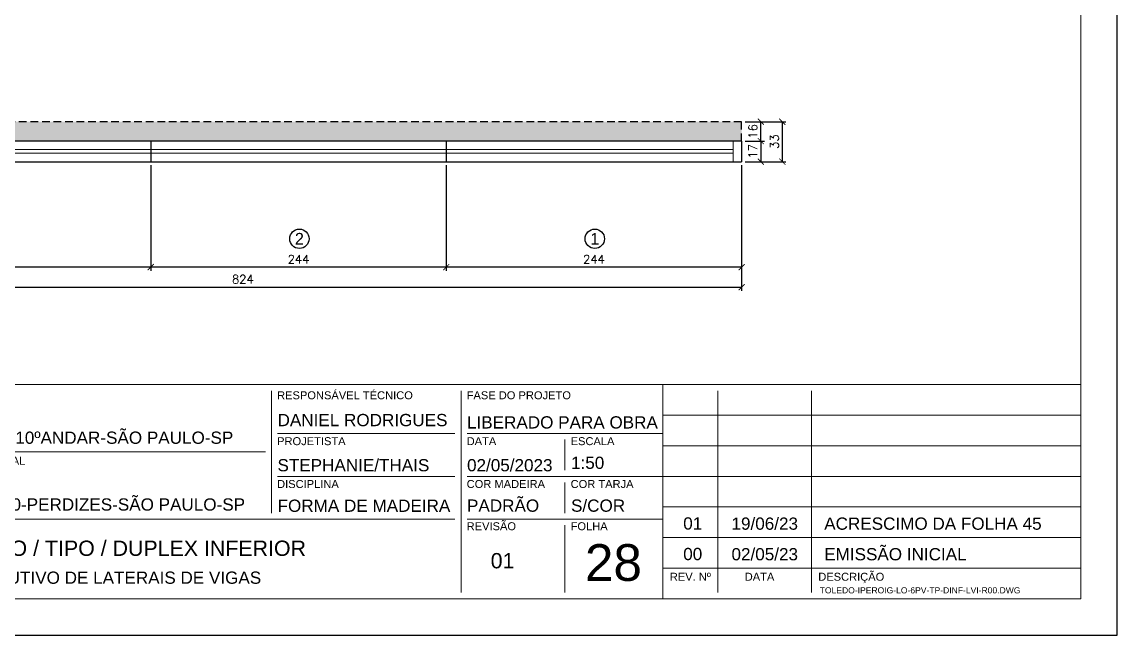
# Model space of a CAD drawing. Extents: x -23436 to 4767, y -4638 to 9755.
# Drawn here: x -20096 to -19191, y 632 to 1138 of the extents above; entities that cross this region are included whole.
import ezdxf
from ezdxf.enums import TextEntityAlignment as Align

# ---------------------------------------------------------------- set-up
doc = ezdxf.new("R2010")
doc.units = 0
doc.header["$PDMODE"] = 2
doc.header["$PDSIZE"] = 10
doc.linetypes.add('HIDDEN', pattern=[9.525, 6.35, -3.175])
doc.layers.get('0').update_dxf_attribs({"lineweight": 13})
doc.layers.get('Defpoints').update_dxf_attribs({"lineweight": 13})
for name, color, linetype in [('Concreto', 250, 'HIDDEN'), ('Cota', 4, 'Continuous'), ('MB Logo', 255, 'Continuous'), ('Painéis', 200, 'Continuous'), ('Romaneio', 10, 'Continuous')]:
    doc.layers.add(name, color=color, linetype=linetype)
for name, color, linetype, lineweight in [('FOLHA MB', 7, 'Continuous', 13), ('N° Folha', 5, 'Continuous', 13), ('Sarr 2.2x7', 40, 'Continuous', 9)]:
    doc.layers.add(name, color=color, linetype=linetype, lineweight=lineweight)
doc.layers.add('Laje_Perimetro', color=7, linetype='Continuous', plot=False)
doc.styles.add('ARIAL', font='arial.ttf', dxfattribs={"oblique": 15, "height": 25})
doc.styles.add('MB_C01', font='arial.ttf', dxfattribs={"height": 1.3})
doc.styles.add('MB_C02', font='arial.ttf', dxfattribs={"height": 2})
doc.styles.add('MB_C03', font='arial.ttf', dxfattribs={"height": 2.5})
doc.styles.add('MB_C04', font='arial.ttf', dxfattribs={"height": 6})
doc.styles.add('ROMANS', font='romans.shx')
doc.dimstyles.new('Cota Paínel', dxfattribs={"dimtxt": 7, "dimasz": 5, "dimexe": 3, "dimexo": 3, "dimgap": 3, "dimtad": 1, "dimdec": 1, "dimzin": 12, "dimdsep": 46, "dimtxsty": 'ROMANS', "dimblk": 'ARCHTICK', "dimcen": 0, "dimclrd": 4, "dimclre": 4, "dimclrt": 1, "dimadec": 1, "dimazin": 3, "dimtfac": 1, "dimtdec": 1, "dimtmove": 0, "dimatfit": 3, "dimldrblk": 'OBLIQUE', "dimfxl": 1, "dimtolj": 1, "dimtzin": 12, "dimarcsym": 0})

# ---------------------------------------------------------------- blocks, each defined once
blk = doc.blocks.new('A$C169d8357')
at = {"layer": 'FOLHA MB', "color": 1}
for p, q in [((1109.82, 356.72), (70, 356.72)), ((1109.82, 356.72), (1109.82, 179.94)), ((1455.02, 356.72), (1109.82, 356.72)), ((786.55, 351.67), (786.55, 250.65)), ((943.14, 351.67), (943.14, 184.99)), ((1155.28, 184.99), (1155.28, 351.67)), ((1232.62, 351.67), (1232.62, 184.99)), ((1455.02, 331.47), (1109.82, 331.47)), ((938.09, 316.32), (791.61, 316.32)), ((1109.82, 316.32), (948.19, 316.32)), ((1029, 311.26), (1029, 286.01)), ((781.5, 301.16), (450.7, 301.16)), ((1455.02, 306.21), (1109.82, 306.21)), ((938.09, 280.96), (791.61, 280.96)), ((1109.82, 280.96), (948.19, 280.96)), ((1455.02, 280.96), (1109.82, 280.96)), ((1029, 275.91), (1029, 250.65)), ((1455.02, 255.7), (1109.82, 255.7)), ((938.09, 245.6), (450.7, 245.6)), ((1109.82, 245.6), (948.19, 245.6)), ((1029, 240.55), (1029, 184.99)), ((1455.02, 230.45), (1109.82, 230.45)), ((1455.02, 205.19), (1109.82, 205.19))]:
    blk.add_line(p, q, dxfattribs=at)
for points in [[(0, 1199.94), (0, 149.94), (1485.02, 149.94), (1485.02, 1199.94)], [(70, 1169.94), (70, 179.94), (1455.02, 179.94), (1455.02, 1169.94)]]:
    blk.add_lwpolyline(points, close=True, dxfattribs=at)
at = {"layer": 'FOLHA MB', "color": 6}
for s, height, style, p in [('RESPONSÁVEL TÉCNICO', 6.5663, 'MB_C01', (791.21, 344.6)), ('FASE DO PROJETO', 6.5663, 'MB_C01', (947.79, 344.6)), ('R. HUNGRIA,620-10ºANDAR-SÃO PAULO-SP', 10.102, 'MB_C02', (459.73, 307.83)), ('PROJETISTA', 6.566, 'MB_C01', (791.21, 306.72)), ('DATA', 6.566, 'MB_C01', (947.79, 306.72)), ('ESCALA', 6.566, 'MB_C01', (1033.66, 306.72)), ('EMPREENDIMENTO E LOCAL', 6.5663, 'MB_C01', (454.33, 290.56)), ('DISCIPLINA', 6.566, 'MB_C01', (791.21, 271.36)), ('COR MADEIRA', 6.5663, 'MB_C01', (947.79, 271.36)), ('COR TARJA', 6.566, 'MB_C01', (1033.66, 271.36)), ('RUA IPEROIG,180-PERDIZES-SÃO PAULO-SP', 10.102, 'MB_C02', (459.73, 252.69)), ('REVISÃO', 6.566, 'MB_C01', (947.79, 236.51)), ('FOLHA', 6.566, 'MB_C01', (1033.66, 236.51)), ('PROJETO EXECUTIVO DE LATERAIS DE VIGAS', 10.102, 'MB_C02', (459.73, 192.28))]:
    blk.add_text(s, height=height, dxfattribs=dict(at, style=style)).set_placement(p)
at = {"layer": 'FOLHA MB', "color": 5}
for s, height, style, p in [('DANIEL RODRIGUES', 10.102, 'MB_C02', (791.61, 322.38)), ('LIBERADO PARA OBRA', 10.102, 'MB_C02', (948.09, 320.46)), ('STEPHANIE/THAIS', 10.102, 'MB_C02', (791.51, 285.11)), ('02/05/2023', 10.102, 'MB_C02', (948.09, 285.11)), ('1:50', 10.102, 'MB_C02', (1034, 287.12)), ('PADRÃO', 10.102, 'MB_C02', (948.09, 251.76)), ('S/COR', 10.102, 'MB_C02', (1034, 251.76)), ('FORMA DE MADEIRA', 10.102, 'MB_C02', (791.61, 251.66)), ('01', 10.102, 'MB_C02', (1126.67, 237.06)), ('19/06/23', 10.102, 'MB_C02', (1166.54, 236.89)), ('ACRESCIMO DA FOLHA 45', 10.102, 'MB_C02', (1243.12, 236.89)), ('6º PAVIMENTO / TIPO / DUPLEX INFERIOR', 12.6276, 'MB_C03', (459.73, 215.3)), ('01', 12.628, 'MB_C03', (967.63, 205.03)), ('00', 10.102, 'MB_C02', (1126.67, 211.8)), ('02/05/23', 10.102, 'MB_C02', (1166.54, 211.64)), ('EMISSÃO INICIAL', 10.102, 'MB_C02', (1243.12, 211.64))]:
    blk.add_text(s, height=height, dxfattribs=dict(at, style=style)).set_placement(p)
at = {"layer": 'FOLHA MB', "color": 6, "style": 'MB_C01'}
for s, p in [('REV. Nº', (1132.55, 198.09)), ('DATA', (1189.69, 198.09)), ('DESCRIÇÃO', (1265.45, 198.09))]:
    blk.add_text(s, height=6.566, dxfattribs=at).set_placement(p, align=Align.MIDDLE_CENTER)
at = {"layer": 'FOLHA MB', "insert": (1239.38, 189.41), "char_height": 5.051, "width": 210.8177, "attachment_point": 1, "style": 'MB_C04'}
blk.add_mtext('TOLEDO-IPEROIG-LO-6PV-TP-DINF-LVI-R00.DWG', dxfattribs=at)
blk = doc.blocks.new('_ArchTick')
at = {"color": 0, "linetype": 'ByBlock', "const_width": 0.15}
blk.add_lwpolyline([(-0.5, -0.5), (0.5, 0.5)], dxfattribs=at)
blk = doc.blocks.new('*D799')
at = {"layer": 'Cota', "color": 4, "lineweight": -2, "transparency": 16777216}
for p, q in [((-19745.49, 1020.03), (-19745.49, 932.99)), ((-19501.49, 1020.03), (-19501.49, 932.99)), ((-19501.49, 935.99), (-19745.49, 935.99))]:
    blk.add_line(p, q, dxfattribs=at)
at = {"layer": 'Defpoints', "color": 0, "transparency": 16777216}
for p in [(-19745.49, 1023.03), (-19501.49, 1023.03), (-19745.49, 935.99)]:
    blk.add_point(p, dxfattribs=at)
at = {"layer": 'Cota', "color": 4, "lineweight": -2, "transparency": 16777216, "xscale": 5, "yscale": 5, "zscale": 5, "rotation": 180}
blk.add_blockref('_ArchTick', (-19745.49, 935.99), dxfattribs=at)
at = {"layer": 'Cota', "color": 4, "lineweight": -2, "transparency": 16777216, "xscale": 5, "yscale": 5, "zscale": 5}
blk.add_blockref('_ArchTick', (-19501.49, 935.99), dxfattribs=at)
at = {"layer": 'Cota', "color": 1, "transparency": 16777216, "insert": (-19623.49, 942.49), "char_height": 7, "attachment_point": 5, "style": 'ROMANS'}
blk.add_mtext('\\A1;244', dxfattribs=at)
blk = doc.blocks.new('_OBLIQUE')
at = {"color": 0, "linetype": 'ByBlock', "lineweight": -2}
for p, q in [((0, 0), (-1, 0)), ((-0.5, -0.5), (0.5, 0.5))]:
    blk.add_line(p, q, dxfattribs=at)
blk = doc.blocks.new('*D800')
at = {"layer": 'Cota', "color": 4, "lineweight": -2, "transparency": 16777216}
for p, q in [((-19989.49, 1020.03), (-19989.49, 932.99)), ((-19745.49, 1020.03), (-19745.49, 932.99)), ((-19745.49, 935.99), (-19989.49, 935.99))]:
    blk.add_line(p, q, dxfattribs=at)
at = {"layer": 'Defpoints', "color": 0, "transparency": 16777216}
for p in [(-19989.49, 1023.03), (-19745.49, 1023.03), (-19989.49, 935.99)]:
    blk.add_point(p, dxfattribs=at)
at = {"layer": 'Cota', "color": 4, "lineweight": -2, "transparency": 16777216, "xscale": 5, "yscale": 5, "zscale": 5, "rotation": 180}
blk.add_blockref('_ArchTick', (-19989.49, 935.99), dxfattribs=at)
at = {"layer": 'Cota', "color": 4, "lineweight": -2, "transparency": 16777216, "xscale": 5, "yscale": 5, "zscale": 5}
blk.add_blockref('_ArchTick', (-19745.49, 935.99), dxfattribs=at)
at = {"layer": 'Cota', "color": 1, "transparency": 16777216, "insert": (-19867.49, 942.49), "char_height": 7, "attachment_point": 5, "style": 'ROMANS'}
blk.add_mtext('\\A1;244', dxfattribs=at)
blk = doc.blocks.new('*D814')
at = {"layer": 'Cota', "color": 4, "lineweight": -2, "transparency": 16777216}
for p, q in [((-20233.49, 1020.03), (-20233.49, 932.99)), ((-19989.49, 1020.03), (-19989.49, 932.99)), ((-19989.49, 935.99), (-20233.49, 935.99))]:
    blk.add_line(p, q, dxfattribs=at)
at = {"layer": 'Defpoints', "color": 0, "transparency": 16777216}
for p in [(-20233.49, 1023.03), (-19989.49, 1023.03), (-20233.49, 935.99)]:
    blk.add_point(p, dxfattribs=at)
at = {"layer": 'Cota', "color": 4, "lineweight": -2, "transparency": 16777216, "xscale": 5, "yscale": 5, "zscale": 5, "rotation": 180}
blk.add_blockref('_ArchTick', (-20233.49, 935.99), dxfattribs=at)
at = {"layer": 'Cota', "color": 4, "lineweight": -2, "transparency": 16777216, "xscale": 5, "yscale": 5, "zscale": 5}
blk.add_blockref('_ArchTick', (-19989.49, 935.99), dxfattribs=at)
at = {"layer": 'Cota', "color": 1, "transparency": 16777216, "insert": (-20111.49, 942.49), "char_height": 7, "attachment_point": 5, "style": 'ROMANS'}
blk.add_mtext('\\A1;244', dxfattribs=at)
blk = doc.blocks.new('*D816')
at = {"layer": 'Cota', "color": 4, "lineweight": -2, "transparency": 16777216}
for p, q in [((-19501.49, 1020.03), (-19501.49, 916.5)), ((-20325.49, 986.03), (-20325.49, 916.5)), ((-20325.49, 919.5), (-19501.49, 919.5))]:
    blk.add_line(p, q, dxfattribs=at)
at = {"layer": 'Defpoints', "color": 0, "transparency": 16777216}
for p in [(-19501.49, 1023.03), (-20325.49, 989.03), (-19501.49, 919.5)]:
    blk.add_point(p, dxfattribs=at)
at = {"layer": 'Cota', "color": 4, "lineweight": -2, "transparency": 16777216, "xscale": 5, "yscale": 5, "zscale": 5, "rotation": 180}
blk.add_blockref('_ArchTick', (-20325.49, 919.5), dxfattribs=at)
at = {"layer": 'Cota', "color": 4, "lineweight": -2, "transparency": 16777216, "xscale": 5, "yscale": 5, "zscale": 5}
blk.add_blockref('_ArchTick', (-19501.49, 919.5), dxfattribs=at)
at = {"layer": 'Cota', "color": 1, "transparency": 16777216, "insert": (-19913.49, 926), "char_height": 7, "attachment_point": 5, "style": 'ROMANS'}
blk.add_mtext('\\A1;824', dxfattribs=at)
blk = doc.blocks.new('*D818')
at = {"layer": 'Cota', "color": 4, "lineweight": -2, "transparency": 16777216}
for p, q in [((-19498.49, 1040.03), (-19482.72, 1040.03)), ((-19485.72, 1040.03), (-19485.72, 1023.03)), ((-19498.49, 1023.03), (-19482.72, 1023.03))]:
    blk.add_line(p, q, dxfattribs=at)
at = {"layer": 'Defpoints', "color": 0, "transparency": 16777216}
for p in [(-19501.49, 1040.03), (-19501.49, 1023.03), (-19485.72, 1023.03)]:
    blk.add_point(p, dxfattribs=at)
at = {"layer": 'Cota', "color": 4, "lineweight": -2, "transparency": 16777216, "xscale": 5, "yscale": 5, "zscale": 5}
for p, rotation in [((-19485.72, 1040.03), 90), ((-19485.72, 1023.03), 270)]:
    blk.add_blockref('_ArchTick', p, dxfattribs=dict(at, rotation=rotation))
at = {"layer": 'Cota', "color": 1, "transparency": 16777216, "insert": (-19492.22, 1031.53), "char_height": 7, "attachment_point": 5, "rotation": 90, "style": 'ROMANS'}
blk.add_mtext('\\A1;17', dxfattribs=at)
blk = doc.blocks.new('*D819')
at = {"layer": 'Cota', "color": 4, "lineweight": -2, "transparency": 16777216}
for p, q in [((-19498.49, 1056.03), (-19482.72, 1056.03)), ((-19485.72, 1040.03), (-19485.72, 1056.03)), ((-19498.49, 1040.03), (-19482.72, 1040.03))]:
    blk.add_line(p, q, dxfattribs=at)
at = {"layer": 'Defpoints', "color": 0, "transparency": 16777216}
for p in [(-19501.49, 1056.03), (-19485.72, 1056.03), (-19501.49, 1040.03)]:
    blk.add_point(p, dxfattribs=at)
at = {"layer": 'Cota', "color": 4, "lineweight": -2, "transparency": 16777216, "xscale": 5, "yscale": 5, "zscale": 5}
for p, rotation in [((-19485.72, 1056.03), 90), ((-19485.72, 1040.03), 270)]:
    blk.add_blockref('_ArchTick', p, dxfattribs=dict(at, rotation=rotation))
at = {"layer": 'Cota', "color": 1, "transparency": 16777216, "insert": (-19492.22, 1048.03), "char_height": 7, "attachment_point": 5, "rotation": 90, "style": 'ROMANS'}
blk.add_mtext('\\A1;16', dxfattribs=at)
blk = doc.blocks.new('*D820')
at = {"layer": 'Cota', "color": 4, "lineweight": -2, "transparency": 16777216}
for p, q in [((-19498.49, 1056.03), (-19464.87, 1056.03)), ((-19467.87, 1023.03), (-19467.87, 1056.03)), ((-19498.49, 1023.03), (-19464.87, 1023.03))]:
    blk.add_line(p, q, dxfattribs=at)
at = {"layer": 'Defpoints', "color": 0, "transparency": 16777216}
for p in [(-19501.49, 1056.03), (-19467.87, 1056.03), (-19501.49, 1023.03)]:
    blk.add_point(p, dxfattribs=at)
at = {"layer": 'Cota', "color": 4, "lineweight": -2, "transparency": 16777216, "xscale": 5, "yscale": 5, "zscale": 5}
for p, rotation in [((-19467.87, 1056.03), 90), ((-19467.87, 1023.03), 270)]:
    blk.add_blockref('_ArchTick', p, dxfattribs=dict(at, rotation=rotation))
at = {"layer": 'Cota', "color": 1, "transparency": 16777216, "insert": (-19474.37, 1039.53), "char_height": 7, "attachment_point": 5, "rotation": 90, "style": 'ROMANS'}
blk.add_mtext('\\A1;33', dxfattribs=at)

msp = doc.modelspace()

# ---------------------------------------------------------------- hatches: boundary and pattern name
at = {"layer": 'Concreto'}
h = msp.add_hatch(dxfattribs=at)
h.set_pattern_fill('AR-CONC', color=256, scale=2.5)
h.set_pattern_definition([(50, (-4839.899, -1150), (17.931505, -1.568803), [1.875, -20.625]), (355, (-4839.899, -1150), (-3.468783, 18.804803), [1.5, -16.5]), (100.45144, (-4838.405, -1150.13), (14.462721, 17.236), [1.593505, -17.528553]), (46.1842, (-4839.899, -1145), (26.681033, -4.137982), [2.8125, -30.9375]), (96.63564, (-4837.675, -1145.345), (23.36655, 24.352965), [2.39026, -26.292844]), (351.18416, (-4839.9, -1145), (23.36655, 24.352965), [2.25, -24.75]), (21, (-4837.399, -1146.25), (14.922676, -10.065472), [1.875, -20.625]), (326, (-4837.399, -1146.25), (6.082883, 18.128751), [1.5, -16.5]), (71.45144, (-4836.155, -1147.089), (21.00556, 8.063279), [1.593505, -17.528553]), (37.5, (-4839.899, -1150), (0.3039964, 8.3223463), [0, -16.3, 0, -16.75, 0, -16.5625]), (7.5, (-4839.899, -1150), (6.5767384, 9.860293), [0, -9.55, 0, -15.925, 0, -6.3125]), (327.5, (-4845.474, -1150), (13.345561, -0.5638718), [0, -6.25, 0, -19.5, 0, -25.875]), (317.5, (-4847.974, -1150), (14.579654, 2.5026246), [0, -8.125, 0, -12.95, 0, -18.375])])
h.paths.add_polyline_path([(-20348.49, 1039.03), (-20429.49, 1039.03), (-20429.49, 1051.03), (-20348.49, 1051.03), (-20348.49, 1056.03), (-19501.49, 1056.03), (-19501.49, 1040.03), (-19508.49, 1040.03), (-20322.49, 1040.03), (-20325.49, 1040.03), (-20325.49, 1023.03), (-20325.49, 989.03), (-20348.49, 989.03), (-20348.49, 999.03)])

# ---------------------------------------------------------------- linework, layer by layer
for p, q in [((-19501.49, 1056.03), (-20348.49, 1056.03)), ((-19501.49, 1040.03), (-19501.49, 1056.03))]:
    msp.add_line(p, q, dxfattribs=at)
at = {"layer": 'Laje_Perimetro'}
msp.add_lwpolyline([(-19191.38, 1682.26), (-20676.4, 1682.26), (-20676.4, 632.26), (-19191.38, 632.26)], close=True, dxfattribs=at)
at = {"layer": 'Painéis'}
for p, q in [((-19501.49, 1040.03), (-20325.49, 1040.03)), ((-19989.49, 1040.03), (-19989.49, 1023.03)), ((-19745.49, 1040.03), (-19745.49, 1023.03)), ((-19501.49, 1040.03), (-19501.49, 1023.03)), ((-20277.49, 1023.03), (-19501.49, 1023.03))]:
    msp.add_line(p, q, dxfattribs=at)
at = {"layer": 'Romaneio'}
for centre in [(-19866.77, 959.41), (-19622.77, 959.41)]:
    msp.add_circle(centre, 8, dxfattribs=at)
at = {"layer": 'Sarr 2.2x7', "color": 50}
for p, q in [((-19508.49, 1040.03), (-20318.49, 1040.03)), ((-19508.49, 1033.03), (-20318.49, 1033.03)), ((-19508.49, 1023.03), (-19508.49, 1040.03)), ((-19508.49, 1040.03), (-19504.99, 1040.03)), ((-19508.49, 1040.03), (-19508.49, 1036.53)), ((-19508.49, 1033.03), (-19508.49, 1036.53)), ((-19501.49, 1040.03), (-19504.99, 1040.03)), ((-19501.49, 1023.03), (-19501.49, 1040.03)), ((-20277.49, 1030.03), (-19508.49, 1030.03)), ((-20277.49, 1023.03), (-19508.49, 1023.03)), ((-19508.49, 1030.03), (-19508.49, 1026.53)), ((-19508.49, 1023.03), (-19508.49, 1026.53)), ((-19508.49, 1023.03), (-19504.99, 1023.03)), ((-19501.49, 1023.03), (-19504.99, 1023.03))]:
    msp.add_line(p, q, dxfattribs=at)

# ---------------------------------------------------------------- block references
at = {"layer": 'MB Logo'}
msp.add_blockref('A$C169d8357', (-20676.4, 482.32), dxfattribs=at)

# ---------------------------------------------------------------- texts
at = {"layer": 'N° Folha', "color": 5, "style": 'MB_C04'}
msp.add_text('28', height=30.306, dxfattribs=at).set_placement((-19630.93, 677))
at = {"layer": 'Romaneio', "color": 0, "style": 'ARIAL'}
for s, p in [('2', (-19866.77, 959.41)), ('1', (-19622.77, 959.41))]:
    msp.add_text(s, height=9.6, dxfattribs=at).set_placement(p, align=Align.MIDDLE_CENTER)

# ---------------------------------------------------------------- dimensions: what is measured, and where the dimension line sits
at = {"layer": 'Cota'}
dim = msp.add_linear_dim(base=(-19485.72, 1056.03), p1=(-19501.49, 1040.03), p2=(-19501.49, 1056.03), angle=90, dimstyle='Cota Paínel', dxfattribs=at)
dim.commit()
dim.dimension.update_dxf_attribs({"geometry": '*D819', "text_midpoint": (-19485.72, 1048.03), "dimtype": 160})
for base, p1, p2, angle, picture, middle in [((-19467.87, 1056.03), (-19501.49, 1023.03), (-19501.49, 1056.03), 90, '*D820', (-19474.37, 1039.53)), ((-19485.72, 1023.03), (-19501.49, 1040.03), (-19501.49, 1023.03), 90, '*D818', (-19492.22, 1031.53)), ((-19501.49, 919.5), (-20325.49, 989.03), (-19501.49, 1023.03), 180, '*D816', (-19913.49, 926)), ((-19745.49, 935.99), (-19501.49, 1023.03), (-19745.49, 1023.03), 180, '*D799', (-19623.49, 942.49))]:
    dim = msp.add_linear_dim(base=base, p1=p1, p2=p2, angle=angle, dimstyle='Cota Paínel', dxfattribs=at)
    dim.commit()
    dim.dimension.update_dxf_attribs({"geometry": picture, "text_midpoint": middle})
for base, p1, p2, picture, middle in [((-20233.49, 935.99), (-19989.49, 1023.03), (-20233.49, 1023.03), '*D814', (-20111.49, 942.49)), ((-19989.49, 935.99), (-19745.49, 1023.03), (-19989.49, 1023.03), '*D800', (-19867.49, 942.49))]:
    dim = msp.add_linear_dim(base=base, p1=p1, p2=p2, angle=180, dimstyle='Cota Paínel', override={"dimtmove": 1}, dxfattribs=at)
    dim.commit()
    dim.dimension.update_dxf_attribs({"geometry": picture, "text_midpoint": middle})

doc.saveas('drawing.dxf')
